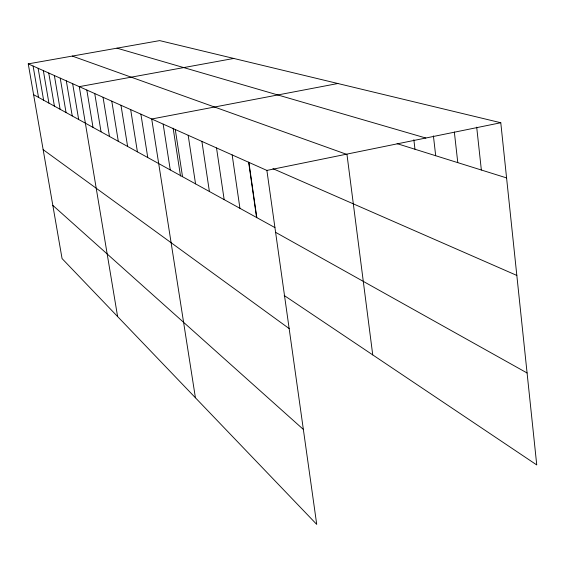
<?xml version="1.0" encoding="UTF-8"?>
<svg xmlns="http://www.w3.org/2000/svg" width="565" height="565" viewBox="0 0 565 565"><rect width="100%" height="100%" fill="white"/><g stroke="black" fill="none" stroke-linecap="round" stroke-linejoin="round"><path stroke-width="0.85" d="M266.885 170.418L316.725 524.391L62.065 258.579L28.25 63.873L266.885 170.418L500.781 122.739L536.75 464.939L284.181 295.481M337.856 83.514L151.71 118.996L195.419 397.774M233.769 58.449L79.277 86.65L117.605 316.548M28.25 63.873L159.676 40.609L500.781 122.739M116.969 48.166L425.812 138.022M397.117 143.658L506.579 177.911M72.292 56.076L346.317 154.224M272.93 168.66L516.834 275.438M33.596 94.666L274.936 227.596M275.692 232.377L527.081 372.985M43.145 149.647L289.153 328.562M52.828 205.37L303.356 429.428M38.123 68.28L43.618 100.182M33.095 66.034L38.519 97.371M48.752 73.026L54.41 106.128M43.336 70.604L48.915 103.098M66.317 80.866L72.228 115.945M60.229 78.147L66.049 112.541M54.374 75.54L60.116 109.271M72.659 83.698L78.662 119.483M86.826 90.026L93.013 127.393M103.049 97.272L109.455 136.447M94.736 93.557L101.036 131.807M111.785 101.17L118.304 141.321M120.981 105.274L127.612 146.448M140.897 114.165L147.762 157.55M130.67 109.603L137.415 151.851M163.151 124.102L170.263 169.945M175.284 129.519L182.53 176.697M173.144 128.177L180.503 176.026M188.173 135.275L195.547 183.872M201.889 141.398L209.396 191.5M216.522 147.931L224.164 199.629M232.159 154.916L239.934 208.315M248.904 162.388L256.821 217.617M248.628 162.113L256.602 217.723M346.966 154.393L372.738 354.898M413.848 139.71L414.978 149.245M433.411 135.883L435.7 155.735M454.345 131.998L457.784 162.642M476.698 127.16L481.352 170.016"/></g></svg>
